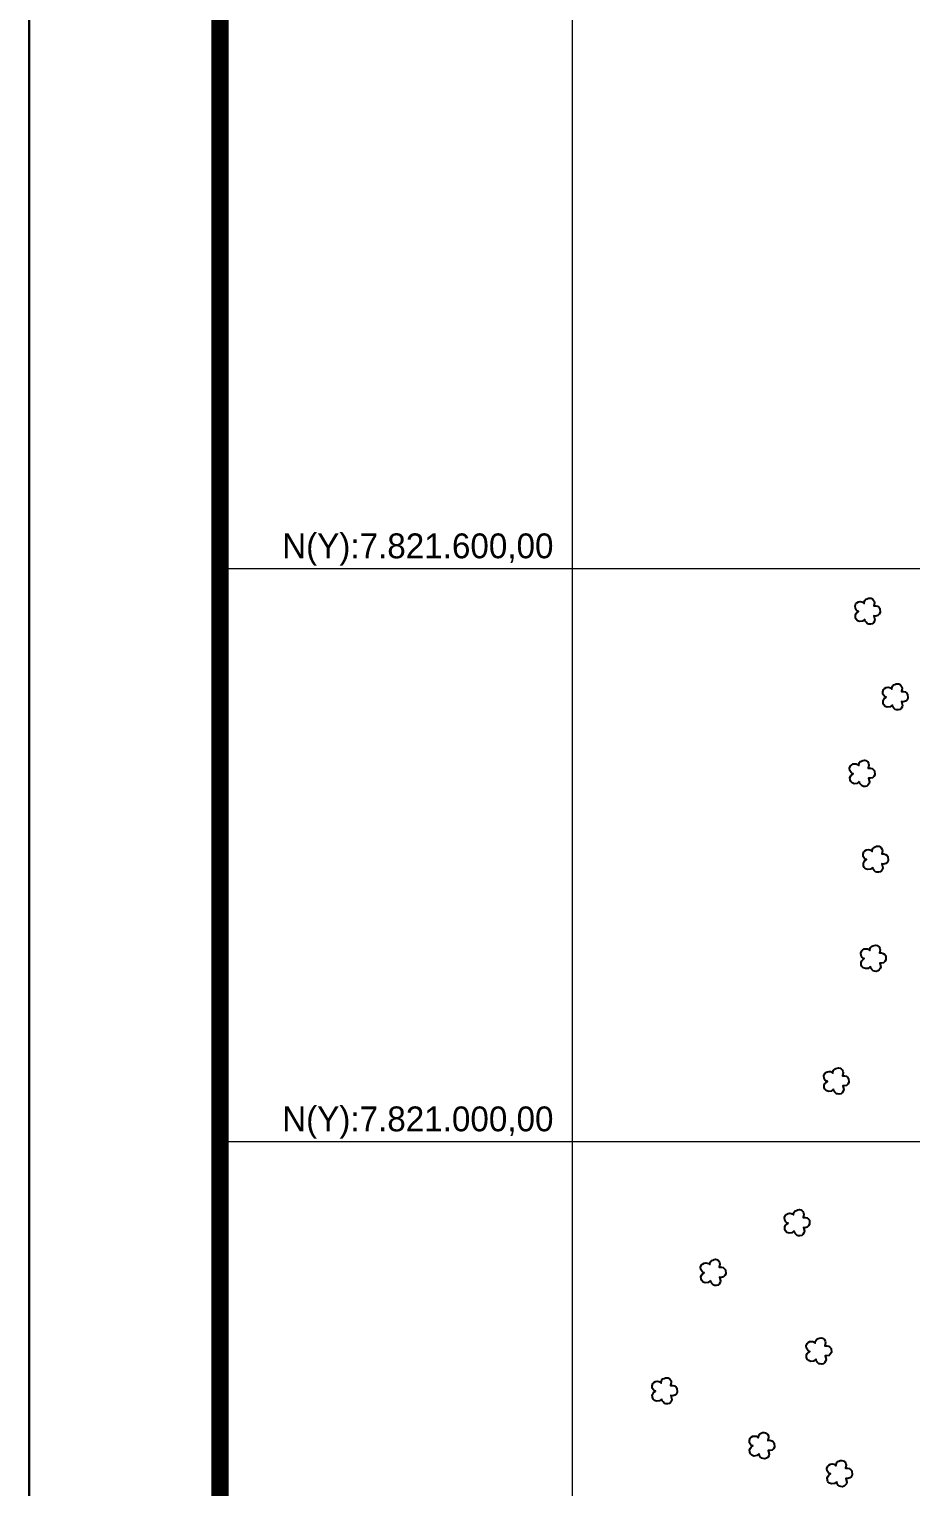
# Model space of a CAD drawing. Extents: x 724231 to 728431, y 7817664 to 7823604.
# Drawn here: x 724231 to 725154, y 7820638 to 7822165 of the extents above; entities that cross this region are included whole.
import ezdxf
from ezdxf.enums import TextEntityAlignment as Align

# ---------------------------------------------------------------- set-up
doc = ezdxf.new("R2010")
doc.units = 0
doc.header["$MEASUREMENT"] = 0
doc.linetypes.add('CONTINUO', pattern=[0])
doc.linetypes.add('LIN0', pattern=[0])
doc.layers.add('_SIMBOLO ARVORE', color=118, linetype='Continuous')
doc.layers.add('MARGEM', color=7, linetype='CONTINUO')
doc.layers.add('MALHA', color=8, linetype='Continuous', lineweight=9)

msp = doc.modelspace()

# ---------------------------------------------------------------- linework, layer by layer
at = {"layer": '_SIMBOLO ARVORE', "linetype": 'CONTINUO'}
for points in [[(725106.1, 7821546.8, 0), (725103.7, 7821544.9, 0), (725100.7, 7821544.5, 0), (725098.5, 7821545.3, 0), (725097, 7821546.8, 0), (725096.4, 7821548.5, 0), (725096.2, 7821551.1, 0), (725097, 7821552.7, 0), (725097.9, 7821553.9, 0), (725099.6, 7821555, 0), (725098.5, 7821555.4, 0), (725097.4, 7821556.3, 0), (725096.2, 7821558.3, 0), (725095.9, 7821560.7, 0), (725096.8, 7821563.2, 0), (725097.8, 7821564.1, 0), (725099.6, 7821565.2, 0), (725101.4, 7821565.4, 0), (725102.9, 7821565.2, 0), (725104.1, 7821564.7, 0), (725105.4, 7821563.5, 0), (725105.8, 7821565.7, 0), (725106.1, 7821566.6, 0), (725107.1, 7821567.8, 0), (725108.5, 7821568.3, 0), (725109.9, 7821568.9, 0), (725111.5, 7821569.1, 0), (725112.9, 7821568.9, 0), (725114.1, 7821568.2, 0), (725115, 7821567.3, 0), (725115.8, 7821565.7, 0), (725116.1, 7821564, 0), (725115.4, 7821560.9, 0), (725117.6, 7821561, 0), (725119.4, 7821560.5, 0), (725121, 7821559.2, 0), (725122, 7821558.1, 0), (725122.2, 7821553.9, 0), (725121.2, 7821552, 0), (725119.8, 7821550.8, 0), (725117.6, 7821550.2, 0), (725115.7, 7821550.4, 0), (725116.7, 7821546.4, 0), (725116.3, 7821544.7, 0), (725115.1, 7821543.1, 0), (725113.9, 7821542.1, 0), (725112.1, 7821541.7, 0), (725110.3, 7821541.8, 0), (725109, 7821542.2, 0), (725107.5, 7821543.7, 0), (725106.4, 7821545, 0), (725106.1, 7821547, 0)], [(725135, 7821457.1, 0), (725132.7, 7821455.1, 0), (725129.6, 7821454.8, 0), (725127.5, 7821455.6, 0), (725126, 7821457.1, 0), (725125.3, 7821458.8, 0), (725125.2, 7821461.3, 0), (725126, 7821462.9, 0), (725126.9, 7821464.1, 0), (725128.6, 7821465.3, 0), (725127.5, 7821465.6, 0), (725126.4, 7821466.5, 0), (725125.1, 7821468.5, 0), (725124.9, 7821470.9, 0), (725125.8, 7821473.4, 0), (725126.8, 7821474.3, 0), (725128.6, 7821475.4, 0), (725130.4, 7821475.7, 0), (725131.9, 7821475.5, 0), (725133.1, 7821474.9, 0), (725134.4, 7821473.8, 0), (725134.7, 7821476, 0), (725135.1, 7821476.8, 0), (725136, 7821478.1, 0), (725137.5, 7821478.6, 0), (725138.9, 7821479.2, 0), (725140.4, 7821479.3, 0), (725141.9, 7821479.1, 0), (725143.1, 7821478.5, 0), (725144, 7821477.5, 0), (725144.8, 7821476, 0), (725145.1, 7821474.3, 0), (725144.4, 7821471.2, 0), (725146.5, 7821471.2, 0), (725148.3, 7821470.8, 0), (725150, 7821469.5, 0), (725150.9, 7821468.4, 0), (725151.2, 7821464.2, 0), (725150.1, 7821462.3, 0), (725148.8, 7821461, 0), (725146.6, 7821460.4, 0), (725144.7, 7821460.6, 0), (725145.7, 7821456.7, 0), (725145.3, 7821455, 0), (725144.1, 7821453.4, 0), (725142.9, 7821452.4, 0), (725141.1, 7821451.9, 0), (725139.3, 7821452, 0), (725138, 7821452.4, 0), (725136.4, 7821453.9, 0), (725135.4, 7821455.3, 0), (725135.1, 7821457.3, 0)], [(725100.3, 7821376.9, 0), (725098, 7821375, 0), (725095, 7821374.6, 0), (725092.8, 7821375.4, 0), (725091.3, 7821376.9, 0), (725090.7, 7821378.6, 0), (725090.5, 7821381.2, 0), (725091.3, 7821382.8, 0), (725092.2, 7821384, 0), (725093.9, 7821385.1, 0), (725092.8, 7821385.5, 0), (725091.7, 7821386.4, 0), (725090.4, 7821388.4, 0), (725090.2, 7821390.8, 0), (725091.1, 7821393.3, 0), (725092.1, 7821394.2, 0), (725093.9, 7821395.3, 0), (725095.7, 7821395.5, 0), (725097.2, 7821395.3, 0), (725098.4, 7821394.8, 0), (725099.7, 7821393.6, 0), (725100.1, 7821395.8, 0), (725100.4, 7821396.7, 0), (725101.4, 7821397.9, 0), (725102.8, 7821398.4, 0), (725104.2, 7821399, 0), (725105.7, 7821399.2, 0), (725107.2, 7821399, 0), (725108.4, 7821398.3, 0), (725109.3, 7821397.4, 0), (725110.1, 7821395.8, 0), (725110.4, 7821394.1, 0), (725109.7, 7821391, 0), (725111.9, 7821391.1, 0), (725113.6, 7821390.6, 0), (725115.3, 7821389.3, 0), (725116.3, 7821388.2, 0), (725116.5, 7821384, 0), (725115.5, 7821382.1, 0), (725114.1, 7821380.9, 0), (725111.9, 7821380.3, 0), (725110, 7821380.5, 0), (725111, 7821376.5, 0), (725110.6, 7821374.8, 0), (725109.4, 7821373.2, 0), (725108.2, 7821372.2, 0), (725106.4, 7821371.8, 0), (725104.6, 7821371.9, 0), (725103.3, 7821372.3, 0), (725101.8, 7821373.8, 0), (725100.7, 7821375.1, 0), (725100.4, 7821377.1, 0)], [(725114.4, 7821287, 0), (725112.1, 7821285.1, 0), (725109.1, 7821284.7, 0), (725106.9, 7821285.5, 0), (725105.4, 7821287, 0), (725104.8, 7821288.8, 0), (725104.6, 7821291.3, 0), (725105.4, 7821292.9, 0), (725106.3, 7821294.1, 0), (725108, 7821295.2, 0), (725106.9, 7821295.6, 0), (725105.8, 7821296.5, 0), (725104.5, 7821298.5, 0), (725104.3, 7821300.9, 0), (725105.2, 7821303.4, 0), (725106.2, 7821304.3, 0), (725108, 7821305.4, 0), (725109.8, 7821305.6, 0), (725111.3, 7821305.4, 0), (725112.5, 7821304.9, 0), (725113.8, 7821303.7, 0), (725114.2, 7821305.9, 0), (725114.5, 7821306.8, 0), (725115.4, 7821308, 0), (725116.9, 7821308.5, 0), (725118.3, 7821309.2, 0), (725119.8, 7821309.3, 0), (725121.3, 7821309.1, 0), (725122.5, 7821308.4, 0), (725123.4, 7821307.5, 0), (725124.2, 7821305.9, 0), (725124.5, 7821304.2, 0), (725123.8, 7821301.1, 0), (725126, 7821301.2, 0), (725127.7, 7821300.7, 0), (725129.4, 7821299.4, 0), (725130.3, 7821298.3, 0), (725130.6, 7821294.1, 0), (725129.6, 7821292.2, 0), (725128.2, 7821291, 0), (725126, 7821290.4, 0), (725124.1, 7821290.6, 0), (725125.1, 7821286.6, 0), (725124.7, 7821284.9, 0), (725123.5, 7821283.3, 0), (725122.3, 7821282.3, 0), (725120.5, 7821281.9, 0), (725118.7, 7821282, 0), (725117.4, 7821282.4, 0), (725115.9, 7821283.9, 0), (725114.8, 7821285.2, 0), (725114.5, 7821287.2, 0)], [(725112.1, 7821183.3, 0), (725109.7, 7821181.3, 0), (725106.7, 7821181, 0), (725104.5, 7821181.8, 0), (725103, 7821183.3, 0), (725102.4, 7821185, 0), (725102.2, 7821187.5, 0), (725103, 7821189.1, 0), (725103.9, 7821190.3, 0), (725105.6, 7821191.5, 0), (725104.5, 7821191.8, 0), (725103.5, 7821192.7, 0), (725102.2, 7821194.8, 0), (725101.9, 7821197.2, 0), (725102.9, 7821199.6, 0), (725103.8, 7821200.5, 0), (725105.6, 7821201.6, 0), (725107.5, 7821201.9, 0), (725108.9, 7821201.7, 0), (725110.1, 7821201.1, 0), (725111.4, 7821200, 0), (725111.8, 7821202.2, 0), (725112.1, 7821203, 0), (725113.1, 7821204.3, 0), (725114.5, 7821204.8, 0), (725115.9, 7821205.4, 0), (725117.5, 7821205.5, 0), (725119, 7821205.3, 0), (725120.2, 7821204.7, 0), (725121.1, 7821203.7, 0), (725121.9, 7821202.2, 0), (725122.2, 7821200.5, 0), (725121.4, 7821197.4, 0), (725123.6, 7821197.4, 0), (725125.4, 7821197, 0), (725127.1, 7821195.7, 0), (725128, 7821194.6, 0), (725128.2, 7821190.4, 0), (725127.2, 7821188.5, 0), (725125.8, 7821187.2, 0), (725123.7, 7821186.6, 0), (725121.8, 7821186.8, 0), (725122.8, 7821182.9, 0), (725122.3, 7821181.2, 0), (725121.2, 7821179.6, 0), (725119.9, 7821178.6, 0), (725118.1, 7821178.1, 0), (725116.3, 7821178.2, 0), (725115, 7821178.6, 0), (725113.5, 7821180.1, 0), (725112.5, 7821181.5, 0), (725112.1, 7821183.5, 0)], [(725073.3, 7821054.8, 0), (725071, 7821052.8, 0), (725068, 7821052.5, 0), (725065.8, 7821053.3, 0), (725064.3, 7821054.8, 0), (725063.7, 7821056.5, 0), (725063.5, 7821059.1, 0), (725064.3, 7821060.6, 0), (725065.2, 7821061.8, 0), (725066.9, 7821063, 0), (725065.8, 7821063.4, 0), (725064.7, 7821064.3, 0), (725063.4, 7821066.3, 0), (725063.2, 7821068.7, 0), (725064.1, 7821071.2, 0), (725065.1, 7821072.1, 0), (725066.9, 7821073.1, 0), (725068.7, 7821073.4, 0), (725070.2, 7821073.2, 0), (725071.4, 7821072.6, 0), (725072.7, 7821071.5, 0), (725073.1, 7821073.7, 0), (725073.4, 7821074.6, 0), (725074.3, 7821075.8, 0), (725075.8, 7821076.3, 0), (725077.2, 7821076.9, 0), (725078.7, 7821077.1, 0), (725080.2, 7821076.9, 0), (725081.4, 7821076.2, 0), (725082.3, 7821075.2, 0), (725083.1, 7821073.7, 0), (725083.4, 7821072, 0), (725082.7, 7821068.9, 0), (725084.9, 7821068.9, 0), (725086.6, 7821068.5, 0), (725088.3, 7821067.2, 0), (725089.2, 7821066.1, 0), (725089.5, 7821061.9, 0), (725088.5, 7821060, 0), (725087.1, 7821058.7, 0), (725084.9, 7821058.2, 0), (725083, 7821058.3, 0), (725084, 7821054.4, 0), (725083.6, 7821052.7, 0), (725082.4, 7821051.1, 0), (725081.2, 7821050.1, 0), (725079.4, 7821049.6, 0), (725077.6, 7821049.8, 0), (725076.3, 7821050.1, 0), (725074.8, 7821051.6, 0), (725073.7, 7821053, 0), (725073.4, 7821055, 0)], [(725032.1, 7820906.4, 0), (725029.8, 7820904.4, 0), (725026.8, 7820904.1, 0), (725024.6, 7820904.9, 0), (725023.1, 7820906.4, 0), (725022.5, 7820908.1, 0), (725022.3, 7820910.7, 0), (725023.1, 7820912.3, 0), (725024, 7820913.4, 0), (725025.7, 7820914.6, 0), (725024.6, 7820915, 0), (725023.5, 7820915.9, 0), (725022.3, 7820917.9, 0), (725022, 7820920.3, 0), (725022.9, 7820922.8, 0), (725023.9, 7820923.7, 0), (725025.7, 7820924.8, 0), (725027.5, 7820925, 0), (725029, 7820924.8, 0), (725030.2, 7820924.3, 0), (725031.5, 7820923.1, 0), (725031.9, 7820925.3, 0), (725032.2, 7820926.2, 0), (725033.2, 7820927.4, 0), (725034.6, 7820927.9, 0), (725036, 7820928.5, 0), (725037.6, 7820928.7, 0), (725039, 7820928.5, 0), (725040.2, 7820927.8, 0), (725041.1, 7820926.9, 0), (725041.9, 7820925.3, 0), (725042.2, 7820923.6, 0), (725041.5, 7820920.5, 0), (725043.7, 7820920.6, 0), (725045.4, 7820920.1, 0), (725047.1, 7820918.8, 0), (725048.1, 7820917.7, 0), (725048.3, 7820913.5, 0), (725047.3, 7820911.6, 0), (725045.9, 7820910.4, 0), (725043.7, 7820909.8, 0), (725041.8, 7820909.9, 0), (725042.8, 7820906, 0), (725042.4, 7820904.3, 0), (725041.2, 7820902.7, 0), (725040, 7820901.7, 0), (725038.2, 7820901.3, 0), (725036.4, 7820901.4, 0), (725035.1, 7820901.7, 0), (725033.6, 7820903.2, 0), (725032.5, 7820904.6, 0), (725032.2, 7820906.6, 0)], [(724944.4, 7820854.4, 0), (724942, 7820852.5, 0), (724939, 7820852.1, 0), (724936.8, 7820852.9, 0), (724935.3, 7820854.4, 0), (724934.7, 7820856.1, 0), (724934.5, 7820858.7, 0), (724935.3, 7820860.3, 0), (724936.2, 7820861.5, 0), (724937.9, 7820862.6, 0), (724936.8, 7820863, 0), (724935.7, 7820863.9, 0), (724934.5, 7820865.9, 0), (724934.2, 7820868.3, 0), (724935.2, 7820870.8, 0), (724936.1, 7820871.7, 0), (724937.9, 7820872.8, 0), (724939.8, 7820873, 0), (724941.2, 7820872.8, 0), (724942.4, 7820872.3, 0), (724943.7, 7820871.1, 0), (724944.1, 7820873.3, 0), (724944.4, 7820874.2, 0), (724945.4, 7820875.4, 0), (724946.8, 7820875.9, 0), (724948.2, 7820876.5, 0), (724949.8, 7820876.7, 0), (724951.3, 7820876.5, 0), (724952.5, 7820875.8, 0), (724953.4, 7820874.9, 0), (724954.1, 7820873.3, 0), (724954.4, 7820871.6, 0), (724953.7, 7820868.5, 0), (724955.9, 7820868.6, 0), (724957.7, 7820868.1, 0), (724959.3, 7820866.8, 0), (724960.3, 7820865.7, 0), (724960.5, 7820861.5, 0), (724959.5, 7820859.6, 0), (724958.1, 7820858.4, 0), (724955.9, 7820857.8, 0), (724954, 7820858, 0), (724955.1, 7820854, 0), (724954.6, 7820852.3, 0), (724953.5, 7820850.7, 0), (724952.2, 7820849.7, 0), (724950.4, 7820849.3, 0), (724948.6, 7820849.4, 0), (724947.3, 7820849.8, 0), (724945.8, 7820851.3, 0), (724944.8, 7820852.6, 0), (724944.4, 7820854.6, 0)], [(725054.9, 7820772.1, 0), (725052.5, 7820770.1, 0), (725049.5, 7820769.8, 0), (725047.4, 7820770.6, 0), (725045.9, 7820772.1, 0), (725045.2, 7820773.8, 0), (725045.1, 7820776.4, 0), (725045.9, 7820778, 0), (725046.7, 7820779.1, 0), (725048.5, 7820780.3, 0), (725047.4, 7820780.7, 0), (725046.3, 7820781.6, 0), (725045, 7820783.6, 0), (725044.8, 7820786, 0), (725045.7, 7820788.5, 0), (725046.7, 7820789.4, 0), (725048.4, 7820790.5, 0), (725050.3, 7820790.7, 0), (725051.8, 7820790.5, 0), (725053, 7820789.9, 0), (725054.2, 7820788.8, 0), (725054.6, 7820791, 0), (725055, 7820791.9, 0), (725055.9, 7820793.1, 0), (725057.3, 7820793.6, 0), (725058.7, 7820794.2, 0), (725060.3, 7820794.4, 0), (725061.8, 7820794.2, 0), (725063, 7820793.5, 0), (725063.9, 7820792.6, 0), (725064.7, 7820791, 0), (725065, 7820789.3, 0), (725064.3, 7820786.2, 0), (725066.4, 7820786.2, 0), (725068.2, 7820785.8, 0), (725069.9, 7820784.5, 0), (725070.8, 7820783.4, 0), (725071.1, 7820779.2, 0), (725070, 7820777.3, 0), (725068.7, 7820776, 0), (725066.5, 7820775.5, 0), (725064.6, 7820775.6, 0), (725065.6, 7820771.7, 0), (725065.1, 7820770, 0), (725064, 7820768.4, 0), (725062.7, 7820767.4, 0), (725061, 7820767, 0), (725059.2, 7820767.1, 0), (725057.9, 7820767.4, 0), (725056.3, 7820768.9, 0), (725055.3, 7820770.3, 0), (725055, 7820772.3, 0)], [(724893.4, 7820730.4, 0), (724891.1, 7820728.5, 0), (724888.1, 7820728.1, 0), (724885.9, 7820728.9, 0), (724884.4, 7820730.4, 0), (724883.8, 7820732.2, 0), (724883.6, 7820734.7, 0), (724884.4, 7820736.3, 0), (724885.3, 7820737.5, 0), (724887, 7820738.6, 0), (724885.9, 7820739, 0), (724884.8, 7820739.9, 0), (724883.5, 7820741.9, 0), (724883.3, 7820744.3, 0), (724884.2, 7820746.8, 0), (724885.2, 7820747.7, 0), (724887, 7820748.8, 0), (724888.8, 7820749, 0), (724890.3, 7820748.8, 0), (724891.5, 7820748.3, 0), (724892.8, 7820747.1, 0), (724893.2, 7820749.3, 0), (724893.5, 7820750.2, 0), (724894.4, 7820751.4, 0), (724895.9, 7820751.9, 0), (724897.3, 7820752.6, 0), (724898.8, 7820752.7, 0), (724900.3, 7820752.5, 0), (724901.5, 7820751.9, 0), (724902.4, 7820750.9, 0), (724903.2, 7820749.3, 0), (724903.5, 7820747.6, 0), (724902.8, 7820744.5, 0), (724905, 7820744.6, 0), (724906.7, 7820744.1, 0), (724908.4, 7820742.8, 0), (724909.3, 7820741.8, 0), (724909.6, 7820737.5, 0), (724908.6, 7820735.6, 0), (724907.2, 7820734.4, 0), (724905, 7820733.8, 0), (724903.1, 7820734, 0), (724904.1, 7820730, 0), (724903.7, 7820728.3, 0), (724902.5, 7820726.7, 0), (724901.3, 7820725.7, 0), (724899.5, 7820725.3, 0), (724897.7, 7820725.4, 0), (724896.4, 7820725.8, 0), (724894.9, 7820727.3, 0), (724893.8, 7820728.6, 0), (724893.5, 7820730.7, 0)], [(724995.3, 7820673, 0), (724992.9, 7820671.1, 0), (724989.9, 7820670.7, 0), (724987.8, 7820671.5, 0), (724986.3, 7820673, 0), (724985.6, 7820674.8, 0), (724985.5, 7820677.3, 0), (724986.3, 7820678.9, 0), (724987.1, 7820680.1, 0), (724988.9, 7820681.2, 0), (724987.8, 7820681.6, 0), (724986.7, 7820682.5, 0), (724985.4, 7820684.5, 0), (724985.2, 7820686.9, 0), (724986.1, 7820689.4, 0), (724987.1, 7820690.3, 0), (724988.8, 7820691.4, 0), (724990.7, 7820691.6, 0), (724992.2, 7820691.4, 0), (724993.4, 7820690.9, 0), (724994.6, 7820689.7, 0), (724995, 7820691.9, 0), (724995.4, 7820692.8, 0), (724996.3, 7820694, 0), (724997.7, 7820694.5, 0), (724999.1, 7820695.2, 0), (725000.7, 7820695.3, 0), (725002.2, 7820695.1, 0), (725003.4, 7820694.4, 0), (725004.3, 7820693.5, 0), (725005.1, 7820691.9, 0), (725005.4, 7820690.2, 0), (725004.7, 7820687.1, 0), (725006.8, 7820687.2, 0), (725008.6, 7820686.7, 0), (725010.3, 7820685.4, 0), (725011.2, 7820684.3, 0), (725011.5, 7820680.1, 0), (725010.4, 7820678.2, 0), (725009.1, 7820677, 0), (725006.9, 7820676.4, 0), (725005, 7820676.6, 0), (725006, 7820672.6, 0), (725005.5, 7820670.9, 0), (725004.4, 7820669.3, 0), (725003.1, 7820668.3, 0), (725001.3, 7820667.9, 0), (724999.6, 7820668, 0), (724998.2, 7820668.4, 0), (724996.7, 7820669.9, 0), (724995.7, 7820671.2, 0), (724995.4, 7820673.2, 0)], [(725076.6, 7820643.8, 0), (725074.2, 7820641.8, 0), (725071.2, 7820641.5, 0), (725069.1, 7820642.3, 0), (725067.5, 7820643.8, 0), (725066.9, 7820645.5, 0), (725066.7, 7820648, 0), (725067.6, 7820649.6, 0), (725068.4, 7820650.8, 0), (725070.2, 7820652, 0), (725069.1, 7820652.3, 0), (725068, 7820653.2, 0), (725066.7, 7820655.3, 0), (725066.5, 7820657.7, 0), (725067.4, 7820660.2, 0), (725068.4, 7820661.1, 0), (725070.1, 7820662.1, 0), (725072, 7820662.4, 0), (725073.5, 7820662.2, 0), (725074.6, 7820661.6, 0), (725075.9, 7820660.5, 0), (725076.3, 7820662.7, 0), (725076.6, 7820663.5, 0), (725077.6, 7820664.8, 0), (725079, 7820665.3, 0), (725080.4, 7820665.9, 0), (725082, 7820666.1, 0), (725083.5, 7820665.8, 0), (725084.7, 7820665.2, 0), (725085.6, 7820664.2, 0), (725086.4, 7820662.7, 0), (725086.7, 7820661, 0), (725086, 7820657.9, 0), (725088.1, 7820657.9, 0), (725089.9, 7820657.5, 0), (725091.6, 7820656.2, 0), (725092.5, 7820655.1, 0), (725092.7, 7820650.9, 0), (725091.7, 7820649, 0), (725090.3, 7820647.7, 0), (725088.2, 7820647.1, 0), (725086.3, 7820647.3, 0), (725087.3, 7820643.4, 0), (725086.8, 7820641.7, 0), (725085.7, 7820640.1, 0), (725084.4, 7820639.1, 0), (725082.6, 7820638.6, 0), (725080.9, 7820638.7, 0), (725079.5, 7820639.1, 0), (725078, 7820640.6, 0), (725077, 7820642, 0), (725076.7, 7820644, 0)]]:
    msp.add_polyline3d(points, dxfattribs=at)
at = {"layer": 'MALHA'}
for p, q in [((724800, 7818332.7), (724800, 7822878.5)), ((724431, 7821600), (725316.1, 7821600)), ((724431, 7821000), (725428.4, 7821000))]:
    msp.add_line(p, q, dxfattribs=at)
at = {"layer": 'MARGEM', "color": 174, "linetype": 'LIN0'}
msp.add_line((724231, 7817663.9), (724231, 7823603.9), dxfattribs=at)
at = {"layer": 'MARGEM', "color": 174, "linetype": 'LIN0', "flags": 128}
msp.add_lwpolyline([(728431, 7817663.9), (728431, 7823603.9), (724231, 7823603.9), (724231, 7817663.9)], close=True, dxfattribs=at)
at = {"layer": 'MARGEM', "color": 174, "linetype": 'LIN0', "const_width": 18.2, "flags": 128}
msp.add_lwpolyline([(728231, 7818332.7), (728231, 7823403.9), (724431, 7823403.9), (724431, 7818332.7)], close=True, dxfattribs=at)

# ---------------------------------------------------------------- texts
at = {"layer": 'MALHA'}
for s, p in [('N(Y):7.821.600,00', (724780.1, 7821623.7)), ('N(Y):7.821.000,00', (724780.1, 7821023.7))]:
    msp.add_text(s, height=26, dxfattribs=at).set_placement(p, align=Align.MIDDLE_RIGHT)

doc.saveas('drawing.dxf')
